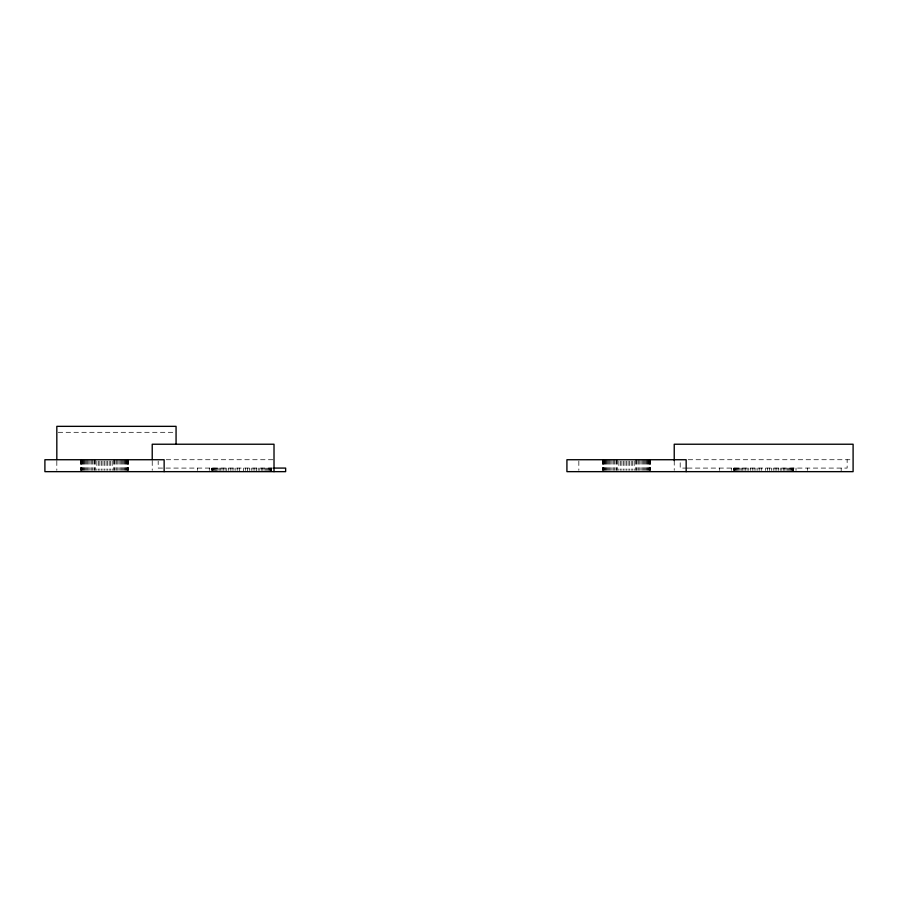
<?xml version="1.0" encoding="UTF-8"?>
<svg xmlns="http://www.w3.org/2000/svg" width="898" height="898" viewBox="0 0 898 898"><rect width="100%" height="100%" fill="white"/><g stroke="black" fill="none" stroke-linecap="round" stroke-linejoin="round"><path stroke-width="0.67" stroke-dasharray="4.49 3.37" d="M58.224 432.308L174.661 432.308M166.22 459.731L274.013 459.731M688.205 459.731L850.305 459.731M272.622 468.083L158.183 468.083L158.183 461.123M687.206 468.083L680.19 468.083L680.19 461.123M687.531 468.083L847.14 468.083L847.14 459.731M841.179 468.083L841.179 471.652M807.65 468.083L807.65 470.462M796.032 468.083L796.021 470.462M793.417 468.083L793.473 470.462M793.226 468.083L793.226 470.462M792.9 468.083L792.9 470.462M792.463 468.083L792.463 470.462M791.89 468.083L791.89 470.462M791.205 468.083L791.205 470.462M790.408 468.083L790.408 470.462M789.488 468.083L789.488 470.462M788.455 468.083L788.455 470.462M787.322 468.083L787.322 470.462M786.076 468.083L786.076 470.462M784.751 468.083L784.751 470.462M783.325 468.083L783.325 470.462M781.81 468.083L781.81 470.462M780.227 468.083L780.227 470.462M778.577 468.083L778.577 470.462M776.849 468.083L776.849 470.462M775.075 468.083L775.075 470.462M773.245 468.083L773.245 470.462M771.382 468.083L771.382 470.462M769.485 468.083L769.485 470.462M767.554 468.083L767.554 470.462M765.612 468.083L765.612 470.462M761.717 468.083L761.717 470.462M759.775 468.083L759.775 470.462M757.856 468.083L757.856 470.462M755.948 468.083L755.948 470.462M754.084 468.083L754.084 470.462M752.255 468.083L752.255 470.462M750.481 468.083L750.481 470.462M748.764 468.083L748.764 470.462M747.102 468.083L747.102 470.462M745.52 468.083L745.52 470.462M744.015 468.083L744.015 470.462M742.59 468.083L742.59 470.462M741.254 468.083L741.254 470.462M740.019 468.083L740.019 470.462M738.874 468.083L738.874 470.462M737.853 468.083L737.853 470.462M736.932 468.083L736.932 470.462M736.124 468.083L736.124 470.462M735.44 468.083L735.44 470.462M734.867 468.083L734.867 470.462M734.429 468.083L734.429 470.462M734.115 468.083L734.115 470.462M733.924 468.083L733.924 470.462M733.857 468.083L733.857 470.462M731.309 468.083L731.298 470.462M719.68 468.083L719.68 470.462M674.23 460.685L674.23 470.328M650.388 459.731L650.388 470.328M650.186 459.731L650.186 470.328M649.928 459.731L649.928 470.328M649.568 459.731L649.568 470.328M649.119 459.731L649.119 470.328M648.569 459.731L648.569 470.328M647.929 459.731L647.929 470.328M647.189 459.731L647.189 470.328M646.369 459.731L646.369 470.328M645.46 459.731L645.46 470.328M644.461 459.731L644.461 470.328M643.395 459.731L643.395 470.328M642.261 459.731L642.261 470.328M641.049 459.731L641.049 470.328M639.78 459.731L639.78 470.328M638.456 459.731L638.456 470.328M637.086 459.731L637.086 470.328M636.671 459.731L636.671 470.328M635.661 459.731L635.661 470.328M634.201 461.056L634.201 470.328M632.708 461.056L632.708 470.328M631.193 461.056L631.193 470.328M629.644 461.056L629.644 470.328M628.095 461.056L628.095 470.328M626.535 461.056L626.535 470.328M624.974 461.056L624.974 470.328M623.425 461.056L623.425 470.328M621.887 461.056L621.887 470.328M620.361 461.056L620.361 470.328M618.868 461.056L618.868 470.328M617.409 459.731L617.409 470.328M616.398 459.731L616.398 470.328M615.983 459.731L615.983 470.328M614.614 459.731L614.614 470.328M613.289 459.731L613.289 470.328M612.021 459.731L612.021 470.328M610.808 459.731L610.808 470.328M609.675 459.731L609.675 470.328M608.608 459.731L608.608 470.328M607.62 459.731L607.62 470.328M606.711 459.731L606.711 470.328M605.881 459.731L605.881 470.328M605.151 459.731L605.151 470.328M604.5 459.731L604.5 470.328M603.95 459.731L603.95 470.328M603.501 459.731L603.501 470.328M603.142 459.731L603.142 470.328M602.895 459.731L602.738 470.328M602.681 459.731L602.681 470.328M578.84 461.056L578.84 470.328M271.398 468.083L271.398 470.462M271.207 468.083L271.207 470.462M270.893 468.083L270.893 470.462M270.444 468.083L270.444 470.462M269.883 468.083L269.883 470.462M269.198 468.083L269.198 470.462M268.39 468.083L268.39 470.462M267.469 468.083L267.469 470.462M266.437 468.083L266.437 470.462M265.303 468.083L265.303 470.462M264.068 468.083L264.068 470.462M262.732 468.083L262.732 470.462M261.307 468.083L261.307 470.462M259.803 468.083L259.803 470.462M258.22 468.083L258.22 470.462M256.559 468.083L256.559 471.652M254.841 468.083L254.841 470.462M253.056 468.083L253.056 470.462M251.238 468.083L251.238 470.462M249.375 468.083L249.375 470.462M247.466 468.083L247.466 471.652M245.547 468.083L245.547 470.462M243.605 468.083L243.605 471.652M239.699 468.083L239.699 471.652M237.757 468.083L237.757 470.462M235.837 468.083L235.837 470.462M233.94 468.083L233.94 470.462M232.066 468.083L232.066 470.462M230.247 468.083L230.247 470.462M228.474 468.083L228.474 470.462M226.745 468.083L226.745 471.652M225.095 468.083L225.095 470.462M223.501 468.083L223.501 470.462M221.997 468.083L221.997 470.462M220.571 468.083L220.571 470.462M219.235 468.083L219.235 470.462M218.001 468.083L218.001 470.462M216.867 468.083L216.867 471.652M215.834 468.083L215.834 471.652M214.914 468.083L214.914 470.462M214.117 468.083L214.117 470.462M213.421 468.083L213.421 470.462M212.86 468.083L212.86 470.462M212.411 468.083L212.411 470.462M212.096 468.083L212.096 470.462M209.29 468.083L209.301 470.462M197.661 468.083L197.661 470.462M152.222 461.056L152.222 470.328M128.324 459.731L128.369 470.328M128.167 459.731L128.167 470.328M127.909 459.731L127.909 470.328M127.561 459.731L127.561 470.328M127.101 459.731L127.101 470.328M126.551 459.731L126.551 470.328M125.911 459.731L125.911 470.328M125.181 459.731L125.181 470.328M124.351 459.731L124.351 470.328M123.441 459.731L123.441 470.328M122.454 459.731L122.454 470.328M121.387 459.731L121.387 470.328M120.242 459.731L120.242 470.328M119.041 459.731L119.041 470.328M117.773 459.731L117.773 470.328M116.448 459.731L116.448 470.328M115.067 459.731L115.067 470.328M114.663 459.731L114.663 470.328M113.653 459.731L113.653 470.328M112.183 461.056L112.183 470.328M110.69 461.056L110.69 470.328M109.174 461.056L109.174 470.328M107.637 461.056L107.637 470.328M106.087 461.056L106.087 470.328M104.527 461.056L104.527 470.328M102.967 461.056L102.967 470.328M101.407 461.056L101.407 470.328M99.869 461.056L99.869 470.328M98.353 461.056L98.353 470.328M96.861 461.056L96.861 470.328M95.401 459.731L95.401 470.328M94.391 459.731L94.391 470.328M93.976 459.731L93.976 470.328M92.595 459.731L92.595 470.328M91.27 459.731L91.27 470.328M90.002 459.731L90.002 470.328M88.801 459.731L88.801 470.328M87.656 459.731L87.656 470.328M86.59 459.731L86.59 470.328M85.602 459.731L85.602 470.328M84.693 459.731L84.693 470.328M83.873 459.731L83.873 470.328M83.132 459.731L83.132 470.328M82.493 459.731L82.493 470.328M81.943 459.731L81.943 470.328M81.482 459.731L81.482 470.328M81.134 459.731L81.134 470.328M80.876 459.731L80.876 470.328M80.674 459.731L80.674 470.328M56.821 461.056L56.821 470.328M211.906 470.462L211.906 468.083L211.838 470.462"/><path stroke-width="1.35" d="M274.002 468.083L285.643 468.083L285.643 471.652L44.9 471.652L44.9 459.731L164.143 459.731L164.143 471.652M686.162 471.652L686.162 459.731L566.919 459.731L566.919 471.652L853.1 471.652L853.1 444.229L674.23 444.229L674.23 460.685M274.013 471.652L274.013 444.229L152.222 444.229L152.222 459.731M176.064 444.229L176.064 426.348L56.821 426.348L56.821 459.731"/></g></svg>
